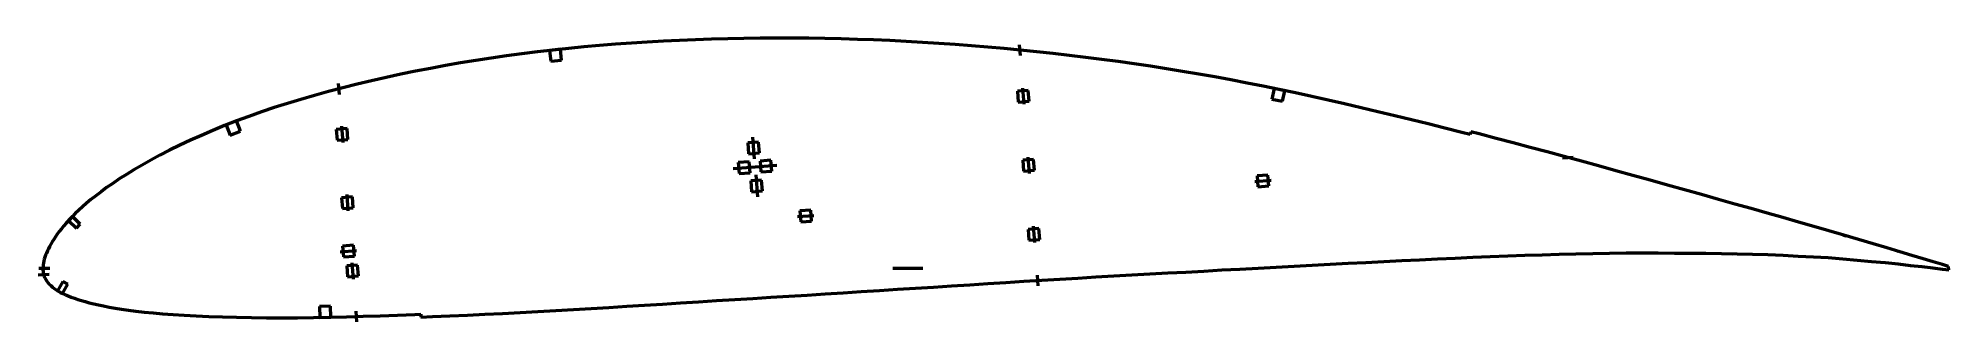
# Model space of a CAD drawing. Header units: metres. Extents: x -263 to 438, y -20 to 85.
import ezdxf

# ---------------------------------------------------------------- set-up
doc = ezdxf.new("R2010")
doc.units = ezdxf.units.M
for name, color, linetype, lineweight in [('FoilLayer', 1, 'Continuous', 50), ('StringerLayer', 1, 'Continuous', 50), ('SubLayer', 1, 'Continuous', 50)]:
    doc.layers.add(name, color=color, linetype=linetype, lineweight=lineweight)

msp = doc.modelspace()

# ---------------------------------------------------------------- linework, layer by layer
at = {"layer": 'FoilLayer'}
for p, q in [((-15.91, 84.16), (-21.82, 83.95)), ((-9.99, 84.32), (-15.91, 84.16)), ((-4.06, 84.44), (-9.99, 84.32)), ((1.87, 84.52), (-4.06, 84.44)), ((7.81, 84.56), (1.87, 84.52)), ((13.74, 84.56), (7.81, 84.56)), ((19.67, 84.51), (13.74, 84.56)), ((25.61, 84.42), (19.67, 84.51)), ((31.56, 84.28), (25.61, 84.42)), ((37.51, 84.11), (31.56, 84.28)), ((43.46, 83.89), (37.51, 84.11)), ((-96.71, 77.2), (-102.32, 76.33)), ((-91.09, 78.01), (-96.71, 77.2)), ((-85.44, 78.78), (-91.09, 78.01)), ((-79.77, 79.5), (-85.44, 78.78)), ((-74.09, 80.16), (-79.77, 79.5)), ((-68.41, 80.77), (-74.09, 80.16)), ((-62.7, 81.33), (-68.41, 80.77)), ((-56.96, 81.83), (-62.7, 81.33)), ((-51.17, 82.29), (-56.96, 81.83)), ((-45.34, 82.71), (-51.17, 82.29)), ((-39.49, 83.08), (-45.34, 82.71)), ((-33.61, 83.41), (-39.49, 83.08)), ((-27.72, 83.7), (-33.61, 83.41)), ((-21.82, 83.95), (-27.72, 83.7)), ((49.43, 83.63), (43.46, 83.89)), ((55.39, 83.33), (49.43, 83.63)), ((61.37, 82.99), (55.39, 83.33)), ((67.35, 82.61), (61.37, 82.99)), ((73.34, 82.19), (67.35, 82.61)), ((79.33, 81.73), (73.34, 82.19)), ((85.33, 81.23), (79.33, 81.73)), ((91.33, 80.69), (85.33, 81.23)), ((97.33, 80.12), (91.33, 80.69)), ((103.32, 79.52), (97.33, 80.12)), ((109.29, 78.87), (103.32, 79.52)), ((115.25, 78.19), (109.29, 78.87)), ((121.19, 77.47), (115.25, 78.19)), ((127.13, 76.71), (121.19, 77.47)), ((-135.26, 70.09), (-140.59, 68.88)), ((-129.87, 71.26), (-135.26, 70.09)), ((-124.44, 72.37), (-129.87, 71.26)), ((-118.96, 73.44), (-124.44, 72.37)), ((-113.45, 74.45), (-118.96, 73.44)), ((-107.9, 75.42), (-113.45, 74.45)), ((-102.32, 76.33), (-107.9, 75.42)), ((133.06, 75.91), (127.13, 76.71)), ((138.98, 75.07), (133.06, 75.91)), ((144.9, 74.19), (138.98, 75.07)), ((150.81, 73.27), (144.9, 74.19)), ((156.71, 72.31), (150.81, 73.27)), ((162.6, 71.31), (156.71, 72.31)), ((168.49, 70.27), (162.6, 71.31)), ((174.39, 69.18), (168.49, 70.27)), ((-161.45, 63.49), (-166.49, 62.04)), ((-156.32, 64.9), (-161.45, 63.49)), ((-151.12, 66.28), (-156.32, 64.9)), ((-145.88, 67.61), (-151.12, 66.28)), ((-140.59, 68.88), (-145.88, 67.61)), ((180.3, 68.05), (174.39, 69.18)), ((186.21, 66.88), (180.3, 68.05)), ((192.14, 65.67), (186.21, 66.88)), ((198.09, 64.41), (192.14, 65.67)), ((204.05, 63.11), (198.09, 64.41)), ((210.04, 61.77), (204.05, 63.11)), ((-180.94, 57.43), (-185.56, 55.8)), ((-176.23, 59.02), (-180.94, 57.43)), ((-171.41, 60.55), (-176.23, 59.02)), ((-166.49, 62.04), (-171.41, 60.55)), ((216.08, 60.39), (210.04, 61.77)), ((222.16, 58.97), (216.08, 60.39)), ((228.28, 57.52), (222.16, 58.97)), ((234.42, 56.04), (228.28, 57.52)), ((240.56, 54.55), (234.42, 56.04)), ((-198.77, 50.63), (-202.94, 48.83)), ((-194.48, 52.39), (-198.77, 50.63)), ((-190.07, 54.12), (-194.48, 52.39)), ((-185.56, 55.8), (-190.07, 54.12)), ((246.71, 53.03), (240.56, 54.55)), ((252.86, 51.49), (246.71, 53.03)), ((259.02, 49.92), (252.86, 51.49)), ((262.12, 49.11), (259.02, 49.92)), ((262.39, 50.13), (262.12, 49.11)), ((265.45, 49.34), (262.39, 50.13)), ((271.65, 47.72), (265.45, 49.34)), ((-214.59, 43.33), (-218.15, 41.5)), ((-210.86, 45.17), (-214.59, 43.33)), ((-206.97, 47.01), (-210.86, 45.17)), ((-202.94, 48.83), (-206.97, 47.01)), ((277.86, 46.08), (271.65, 47.72)), ((284.08, 44.42), (277.86, 46.08)), ((290.32, 42.74), (284.08, 44.42)), ((296.58, 41.04), (290.32, 42.74)), ((-227.64, 36.18), (-230.42, 34.48)), ((-224.68, 37.93), (-227.64, 36.18)), ((-221.51, 39.7), (-224.68, 37.93)), ((-218.15, 41.5), (-221.51, 39.7)), ((302.86, 39.32), (296.58, 41.04)), ((309.16, 37.58), (302.86, 39.32)), ((315.46, 35.84), (309.16, 37.58)), ((321.76, 34.09), (315.46, 35.84)), ((-239.72, 28.1), (-241.63, 26.65)), ((-237.65, 29.62), (-239.72, 28.1)), ((-235.42, 31.19), (-237.65, 29.62)), ((-233.01, 32.81), (-235.42, 31.19)), ((-230.42, 34.48), (-233.01, 32.81)), ((328.07, 32.33), (321.76, 34.09)), ((334.37, 30.56), (328.07, 32.33)), ((340.66, 28.8), (334.37, 30.56)), ((346.9, 27.05), (340.66, 28.8)), ((-247.88, 21.28), (-249.16, 20.05)), ((-246.5, 22.56), (-247.88, 21.28)), ((-245.01, 23.88), (-246.5, 22.56)), ((-243.39, 25.24), (-245.01, 23.88)), ((-241.63, 26.65), (-243.39, 25.24)), ((353.07, 25.31), (346.9, 27.05)), ((359.14, 23.6), (353.07, 25.31)), ((365.1, 21.93), (359.14, 23.6)), ((370.96, 20.26), (365.1, 21.93)), ((-254.22, 14.48), (-255, 13.47)), ((-253.36, 15.52), (-254.22, 14.48)), ((-252.43, 16.6), (-253.36, 15.52)), ((-251.43, 17.71), (-252.43, 16.6)), ((-250.34, 18.86), (-251.43, 17.71)), ((-249.16, 20.05), (-250.34, 18.86)), ((376.73, 18.61), (370.96, 20.26)), ((382.4, 16.94), (376.73, 18.61)), ((388.01, 15.3), (382.4, 16.94)), ((393.54, 13.72), (388.01, 15.3)), ((-259, 7.15), (-259.37, 6.37)), ((-258.57, 7.96), (-259, 7.15)), ((-258.09, 8.82), (-258.57, 7.96)), ((-257.57, 9.71), (-258.09, 8.82)), ((-257.01, 10.61), (-257.57, 9.71)), ((-256.4, 11.53), (-257.01, 10.61)), ((-255.73, 12.48), (-256.4, 11.53)), ((-255, 13.47), (-255.73, 12.48)), ((399.02, 12.12), (393.54, 13.72)), ((404.46, 10.52), (399.02, 12.12)), ((409.74, 8.95), (404.46, 10.52)), ((414.79, 7.45), (409.74, 8.95)), ((419.56, 6.04), (414.79, 7.45)), ((-260.97, 0.61), (-261, -0.04)), ((-260.9, 1.26), (-260.97, 0.61)), ((-260.8, 1.93), (-260.9, 1.26)), ((-260.67, 2.64), (-260.8, 1.93)), ((-260.5, 3.35), (-260.67, 2.64)), ((-260.28, 4.05), (-260.5, 3.35)), ((-260.02, 4.77), (-260.28, 4.05)), ((-259.71, 5.56), (-260.02, 4.77)), ((-259.37, 6.37), (-259.71, 5.56)), ((177.72, -0.29), (184.33, 0.07)), ((184.33, 0.07), (190.94, 0.42)), ((190.94, 0.42), (197.55, 0.78)), ((197.55, 0.78), (204.15, 1.13)), ((204.15, 1.13), (210.74, 1.48)), ((210.74, 1.48), (217.32, 1.83)), ((217.32, 1.83), (223.88, 2.16)), ((223.88, 2.16), (230.45, 2.49)), ((230.45, 2.49), (237.02, 2.81)), ((237.02, 2.81), (243.58, 3.12)), ((243.58, 3.12), (250.11, 3.43)), ((250.11, 3.43), (256.6, 3.73)), ((256.6, 3.73), (263.04, 4.02)), ((263.04, 4.02), (269.45, 4.28)), ((269.45, 4.28), (275.84, 4.52)), ((275.84, 4.52), (282.16, 4.76)), ((282.16, 4.76), (288.42, 4.96)), ((288.42, 4.96), (294.65, 5.12)), ((294.65, 5.12), (300.87, 5.26)), ((300.87, 5.26), (307.07, 5.37)), ((307.07, 5.37), (313.21, 5.49)), ((313.21, 5.49), (319.23, 5.6)), ((319.23, 5.6), (325.14, 5.64)), ((325.14, 5.64), (331.03, 5.61)), ((331.03, 5.61), (336.92, 5.59)), ((336.92, 5.59), (342.76, 5.57)), ((342.76, 5.57), (348.52, 5.51)), ((348.52, 5.51), (354.25, 5.37)), ((354.25, 5.37), (359.96, 5.25)), ((359.96, 5.25), (365.62, 5.15)), ((365.62, 5.15), (371.2, 5)), ((371.2, 5), (376.76, 4.77)), ((376.76, 4.77), (382.35, 4.48)), ((382.35, 4.48), (387.91, 4.2)), ((387.91, 4.2), (393.34, 3.89)), ((393.34, 3.89), (398.65, 3.48)), ((398.65, 3.48), (403.94, 3.02)), ((403.94, 3.02), (409.13, 2.53)), ((409.13, 2.53), (414.15, 2.05)), ((414.15, 2.05), (418.93, 1.56)), ((418.93, 1.56), (423.45, 1.06)), ((423.99, 4.73), (419.56, 6.04)), ((423.45, 1.06), (427.69, 0.59)), ((428.06, 3.5), (423.99, 4.73)), ((427.69, 0.59), (431.63, 0.13)), ((431.78, 2.34), (428.06, 3.5)), ((431.63, 0.13), (435.26, -0.31)), ((435.22, 1.31), (431.78, 2.34)), ((437.36, 0.62), (435.22, 1.31)), ((437.51, -0.6), (437.36, 0.62)), ((-261, -0.04), (-261, -0.63)), ((-261, -0.63), (-260.95, -1.22)), ((-260.95, -1.22), (-260.86, -1.81)), ((-260.86, -1.81), (-260.71, -2.4)), ((-260.71, -2.4), (-260.51, -3)), ((-260.51, -3), (-260.26, -3.59)), ((-260.26, -3.59), (-259.95, -4.17)), ((-259.95, -4.17), (-259.59, -4.74)), ((-259.59, -4.74), (-259.18, -5.3)), ((-259.18, -5.3), (-258.69, -5.86)), ((-258.69, -5.86), (-258.15, -6.4)), ((-258.15, -6.4), (-257.55, -6.92)), ((-257.55, -6.92), (-256.9, -7.44)), ((58.8, -7.33), (65.42, -6.92)), ((65.42, -6.92), (72.05, -6.49)), ((72.05, -6.49), (78.67, -6.07)), ((78.67, -6.07), (85.29, -5.64)), ((85.29, -5.64), (91.9, -5.22)), ((91.9, -5.22), (98.5, -4.81)), ((98.5, -4.81), (105.1, -4.41)), ((105.1, -4.41), (111.7, -4.01)), ((111.7, -4.01), (118.3, -3.61)), ((118.3, -3.61), (124.88, -3.22)), ((124.88, -3.22), (131.46, -2.84)), ((131.46, -2.84), (138.05, -2.47)), ((138.05, -2.47), (144.65, -2.11)), ((144.65, -2.11), (151.26, -1.75)), ((151.26, -1.75), (157.87, -1.39)), ((157.87, -1.39), (164.49, -1.02)), ((164.49, -1.02), (171.11, -0.65)), ((171.11, -0.65), (177.72, -0.29)), ((435.26, -0.31), (437.51, -0.6)), ((-256.9, -7.44), (-256.2, -7.94)), ((-256.2, -7.94), (-255.44, -8.42)), ((-255.44, -8.42), (-254.61, -8.88)), ((-254.61, -8.88), (-253.73, -9.33)), ((-253.73, -9.33), (-252.77, -9.77)), ((-252.77, -9.77), (-251.75, -10.19)), ((-251.75, -10.19), (-250.65, -10.62)), ((-250.65, -10.62), (-249.49, -11.03)), ((-249.49, -11.03), (-248.24, -11.45)), ((-248.24, -11.45), (-246.92, -11.87)), ((-246.92, -11.87), (-245.51, -12.28)), ((-245.51, -12.28), (-244, -12.69)), ((-244, -12.69), (-242.39, -13.09)), ((-242.39, -13.09), (-240.65, -13.48)), ((-240.65, -13.48), (-238.77, -13.87)), ((-238.77, -13.87), (-236.75, -14.26)), ((-53.59, -14.39), (-47.04, -13.98)), ((-47.04, -13.98), (-40.47, -13.57)), ((-40.47, -13.57), (-33.89, -13.17)), ((-33.89, -13.17), (-27.3, -12.76)), ((-27.3, -12.76), (-20.7, -12.34)), ((-20.7, -12.34), (-14.08, -11.92)), ((-14.08, -11.92), (-7.45, -11.5)), ((-7.45, -11.5), (-0.83, -11.09)), ((-0.83, -11.09), (5.8, -10.67)), ((5.8, -10.67), (12.43, -10.26)), ((12.43, -10.26), (19.05, -9.85)), ((19.05, -9.85), (25.67, -9.43)), ((25.67, -9.43), (32.3, -9)), ((32.3, -9), (38.92, -8.58)), ((38.92, -8.58), (45.55, -8.16)), ((45.55, -8.16), (52.18, -7.75)), ((52.18, -7.75), (58.8, -7.33)), ((-236.75, -14.26), (-234.57, -14.65)), ((-234.57, -14.65), (-232.21, -15.04)), ((-232.21, -15.04), (-229.67, -15.42)), ((-229.67, -15.42), (-226.91, -15.78)), ((-226.91, -15.78), (-223.92, -16.12)), ((-223.92, -16.12), (-220.66, -16.44)), ((-220.66, -16.44), (-217.12, -16.74)), ((-217.12, -16.74), (-213.29, -17.03)), ((-213.29, -17.03), (-209.19, -17.29)), ((-209.19, -17.29), (-204.8, -17.53)), ((-204.8, -17.53), (-200.14, -17.72)), ((-200.14, -17.72), (-195.2, -17.88)), ((-195.2, -17.88), (-190.01, -18)), ((-190.01, -18), (-184.62, -18.1)), ((-184.62, -18.1), (-179.08, -18.17)), ((-179.08, -18.17), (-173.43, -18.2)), ((-173.43, -18.2), (-167.69, -18.17)), ((-167.69, -18.17), (-161.85, -18.1)), ((-161.85, -18.1), (-155.88, -17.98)), ((-155.88, -17.98), (-149.8, -17.83)), ((-149.8, -17.83), (-143.64, -17.65)), ((-143.64, -17.65), (-137.4, -17.44)), ((-137.4, -17.44), (-131.08, -17.21)), ((-131.08, -17.21), (-124.7, -16.97)), ((-124.7, -16.97), (-122.56, -16.88)), ((-122.56, -16.88), (-122.52, -17.93)), ((-122.52, -17.93), (-118.25, -17.77)), ((-118.25, -17.77), (-111.83, -17.5)), ((-111.83, -17.5), (-105.42, -17.22)), ((-105.42, -17.22), (-99, -16.91)), ((-99, -16.91), (-92.55, -16.59)), ((-92.55, -16.59), (-86.06, -16.25)), ((-86.06, -16.25), (-79.57, -15.91)), ((-79.57, -15.91), (-73.08, -15.55)), ((-73.08, -15.55), (-66.6, -15.19)), ((-66.6, -15.19), (-60.11, -14.8)), ((-60.11, -14.8), (-53.59, -14.39))]:
    msp.add_line(p, q, dxfattribs=at)
at = {"layer": 'StringerLayer'}
for p, q in [((-71.35, 80.46), (-75.33, 80.03)), ((-75.33, 80.03), (-74.9, 76.05)), ((-70.92, 76.48), (-71.35, 80.46)), ((-74.9, 76.05), (-70.92, 76.48)), ((190.23, 66.07), (189.41, 62.15)), ((194.15, 65.24), (190.23, 66.07)), ((193.32, 61.33), (194.15, 65.24)), ((189.41, 62.15), (193.32, 61.33)), ((-190.09, 54.11), (-193.82, 52.65)), ((-193.82, 52.65), (-192.36, 48.92)), ((-192.36, 48.92), (-188.63, 50.38)), ((-188.63, 50.38), (-190.09, 54.11)), ((-250.22, 18.98), (-251.6, 17.53)), ((-251.6, 17.53), (-248.69, 14.78)), ((-247.32, 16.23), (-250.22, 18.98)), ((-248.69, 14.78), (-247.32, 16.23)), ((-253.67, -4.82), (-255.64, -8.31)), ((-253.89, -9.29), (-251.93, -5.8)), ((-251.93, -5.8), (-253.67, -4.82)), ((-255.64, -8.31), (-253.89, -9.29)), ((-155.61, -13.97), (-159.61, -14.05)), ((-155.53, -17.97), (-155.61, -13.97)), ((-159.61, -14.05), (-159.53, -18.05)), ((-159.53, -18.05), (-155.53, -17.97))]:
    msp.add_line(p, q, dxfattribs=at)
at = {"layer": 'SubLayer'}
for p, q in [((96.84, 82.15), (97.15, 78.16)), ((96.84, 82.15), (97.15, 78.16)), ((96.84, 82.15), (97.15, 78.16)), ((-152.8, 67.87), (-152.49, 63.88)), ((-152.8, 67.87), (-152.49, 63.88)), ((-152.8, 67.87), (-152.49, 63.88)), ((100.14, 65.37), (96.15, 65.06)), ((100.14, 65.37), (96.15, 65.06)), ((100.14, 65.37), (96.15, 65.06)), ((96.15, 65.06), (96.46, 61.07)), ((96.15, 65.06), (96.46, 61.07)), ((96.15, 65.06), (96.46, 61.07)), ((98.07, 66.21), (98.53, 60.23)), ((98.07, 66.21), (98.53, 60.23)), ((98.07, 66.21), (98.53, 60.23)), ((100.45, 61.38), (100.14, 65.37)), ((100.45, 61.38), (100.14, 65.37)), ((100.45, 61.38), (100.14, 65.37)), ((96.46, 61.07), (100.45, 61.38)), ((96.46, 61.07), (100.45, 61.38)), ((96.46, 61.07), (100.45, 61.38)), ((-149.52, 51.3), (-153.51, 51)), ((-149.52, 51.3), (-153.51, 51)), ((-149.52, 51.3), (-153.51, 51)), ((-153.51, 51), (-153.2, 47.01)), ((-153.51, 51), (-153.2, 47.01)), ((-153.51, 51), (-153.2, 47.01)), ((-151.59, 52.15), (-151.13, 46.16)), ((-151.59, 52.15), (-151.13, 46.16)), ((-151.59, 52.15), (-151.13, 46.16)), ((-149.21, 47.31), (-149.52, 51.3)), ((-149.21, 47.31), (-149.52, 51.3)), ((-149.21, 47.31), (-149.52, 51.3)), ((-153.2, 47.01), (-149.21, 47.31)), ((-153.2, 47.01), (-149.21, 47.31)), ((-153.2, 47.01), (-149.21, 47.31)), ((1.3, 46.38), (-2.68, 46.08)), ((-2.68, 46.08), (-2.38, 42.09)), ((-2.38, 42.09), (1.61, 42.39)), ((-0.23, 40.25), (-0.84, 48.22)), ((1.61, 42.39), (1.3, 46.38)), ((-7.98, 36.64), (0, 37.26)), ((-2.15, 39.1), (-6.14, 38.79)), ((-6.14, 38.79), (-5.83, 34.8)), ((-5.83, 34.8), (-1.84, 35.11)), ((-1.84, 35.11), (-2.15, 39.1)), ((0, 37.26), (7.98, 37.87)), ((5.83, 39.71), (1.84, 39.4)), ((1.84, 39.4), (2.15, 35.42)), ((2.15, 35.42), (6.14, 35.72)), ((6.14, 35.72), (5.83, 39.71)), ((102.09, 39.97), (98.1, 39.66)), ((102.09, 39.97), (98.1, 39.66)), ((102.09, 39.97), (98.1, 39.66)), ((98.1, 39.66), (98.41, 35.68)), ((98.1, 39.66), (98.41, 35.68)), ((98.1, 39.66), (98.41, 35.68)), ((98.41, 35.68), (102.4, 35.98)), ((98.41, 35.68), (102.4, 35.98)), ((98.41, 35.68), (102.4, 35.98)), ((100.02, 40.81), (100.48, 34.83)), ((100.02, 40.81), (100.48, 34.83)), ((100.02, 40.81), (100.48, 34.83)), ((102.4, 35.98), (102.09, 39.97)), ((102.4, 35.98), (102.09, 39.97)), ((102.4, 35.98), (102.09, 39.97)), ((295.88, 40.53), (299.87, 40.83)), ((2.38, 32.42), (-1.61, 32.12)), ((-1.61, 32.12), (-1.3, 28.13)), ((-1.3, 28.13), (2.68, 28.44)), ((0.23, 34.26), (0.84, 26.29)), ((2.68, 28.44), (2.38, 32.42)), ((183.16, 31.85), (189.14, 32.31)), ((187.99, 34.23), (184, 33.92)), ((184, 33.92), (184.31, 29.94)), ((184.31, 29.94), (188.3, 30.24)), ((188.3, 30.24), (187.99, 34.23)), ((-147.59, 26.22), (-151.58, 25.92)), ((-147.59, 26.22), (-151.58, 25.92)), ((-147.59, 26.22), (-151.58, 25.92)), ((-151.58, 25.92), (-151.27, 21.93)), ((-151.58, 25.92), (-151.27, 21.93)), ((-151.58, 25.92), (-151.27, 21.93)), ((-151.27, 21.93), (-147.28, 22.23)), ((-151.27, 21.93), (-147.28, 22.23)), ((-151.27, 21.93), (-147.28, 22.23)), ((-149.66, 27.07), (-149.2, 21.08)), ((-149.66, 27.07), (-149.2, 21.08)), ((-149.66, 27.07), (-149.2, 21.08)), ((-147.28, 22.23), (-147.59, 26.22)), ((-147.28, 22.23), (-147.59, 26.22)), ((-147.28, 22.23), (-147.59, 26.22)), ((20.41, 21.34), (16.42, 21.03)), ((16.42, 21.03), (16.73, 17.04)), ((20.72, 17.35), (20.41, 21.34)), ((360.77, 22.63), (361.05, 23.58)), ((15.58, 18.96), (21.56, 19.42)), ((16.73, 17.04), (20.72, 17.35)), ((104.05, 14.57), (100.06, 14.27)), ((104.05, 14.57), (100.06, 14.27)), ((104.05, 14.57), (100.06, 14.27)), ((100.06, 14.27), (100.37, 10.28)), ((100.06, 14.27), (100.37, 10.28)), ((100.06, 14.27), (100.37, 10.28)), ((101.98, 15.42), (102.44, 9.43)), ((101.98, 15.42), (102.44, 9.43)), ((101.98, 15.42), (102.44, 9.43)), ((104.35, 10.59), (104.05, 14.57)), ((104.35, 10.59), (104.05, 14.57)), ((104.35, 10.59), (104.05, 14.57)), ((-147.18, 8.44), (-151.16, 8.13)), ((-151.16, 8.13), (-150.86, 4.15)), ((-146.87, 4.45), (-147.18, 8.44)), ((100.37, 10.28), (104.35, 10.59)), ((100.37, 10.28), (104.35, 10.59)), ((100.37, 10.28), (104.35, 10.59)), ((399.2, 11.55), (399.5, 12.5)), ((-262.5, 0), (-258.5, 0)), ((-152.01, 6.06), (-146.03, 6.52)), ((-150.86, 4.15), (-146.87, 4.45)), ((-145.66, 1.14), (-149.65, 0.84)), ((-145.66, 1.14), (-149.65, 0.84)), ((-145.66, 1.14), (-149.65, 0.84)), ((-149.65, 0.84), (-149.34, -3.15)), ((-149.65, 0.84), (-149.34, -3.15)), ((-149.65, 0.84), (-149.34, -3.15)), ((-147.73, 1.99), (-147.27, -4)), ((-147.73, 1.99), (-147.27, -4)), ((-147.73, 1.99), (-147.27, -4)), ((-145.35, -2.85), (-145.66, 1.14)), ((-145.35, -2.85), (-145.66, 1.14)), ((-145.35, -2.85), (-145.66, 1.14)), ((50.5, 0), (61.5, 0)), ((357.64, 4.8), (357.71, 5.8)), ((397.61, 3.06), (397.7, 4.06)), ((417.53, 1.2), (417.62, 2.2)), ((418.37, 5.87), (418.69, 6.82)), ((-262.73, -2.46), (-258.75, -2.15)), ((-149.34, -3.15), (-145.35, -2.85)), ((-149.34, -3.15), (-145.35, -2.85)), ((-149.34, -3.15), (-145.35, -2.85)), ((103.36, -2.51), (103.66, -6.5)), ((103.36, -2.51), (103.66, -6.5)), ((103.36, -2.51), (103.66, -6.5)), ((-146.37, -15.73), (-146.06, -19.72)), ((-146.37, -15.73), (-146.06, -19.72)), ((-146.37, -15.73), (-146.06, -19.72))]:
    msp.add_line(p, q, dxfattribs=at)

doc.saveas('drawing.dxf')
